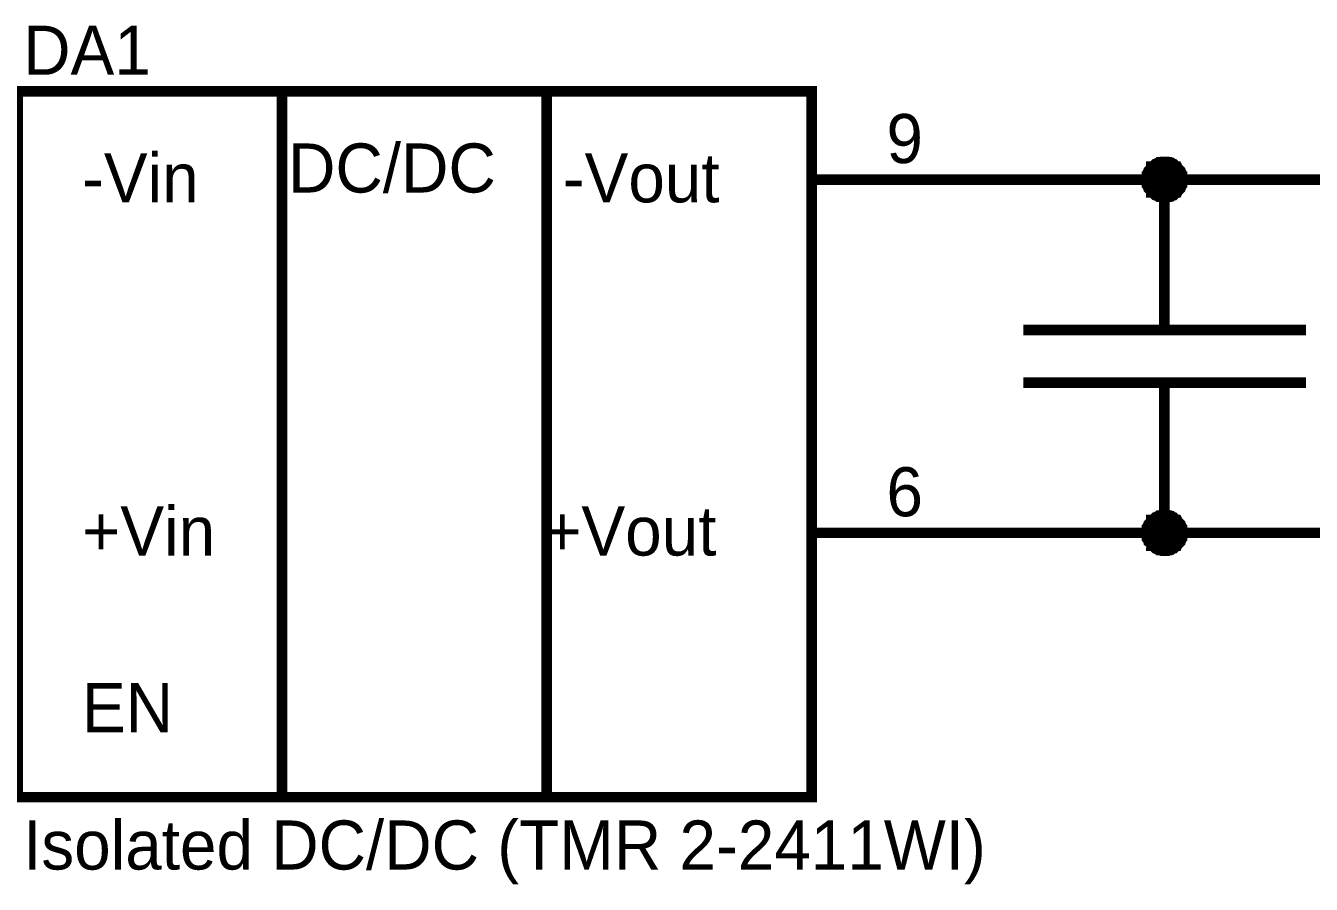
# Model space of a CAD drawing. Extents: x 0 to 594, y 0 to 420.
# Drawn here: x 50.36 to 86.77, y 260.03 to 284.35 of the extents above; entities that cross this region are included whole.
import ezdxf

# ---------------------------------------------------------------- set-up
doc = ezdxf.new("R2010")
doc.units = 0
doc.layers.add('SHEET', color=255, linetype='CONTINUOUS')

msp = doc.modelspace()

# ---------------------------------------------------------------- linework, layer by layer
at = {"layer": 'SHEET', "const_width": 0.3}
for points in [[(50.131, 282.496), (72.618, 282.496), (72.618, 262.5), (50.131, 262.5), (50.131, 282.496)], [(57.615, 282.496), (65.116, 282.496), (65.116, 262.5), (57.615, 262.5), (57.615, 282.496)]]:
    msp.add_lwpolyline(points, close=True, dxfattribs=at)
at = {"layer": 'SHEET'}
for points, const_width in [([(82.099, 279.994), (82.099, 280.012), (82.099, 280.046), (82.099, 280.064), (82.116, 280.098), (82.116, 280.116), (82.116, 280.151), (82.133, 280.168), (82.133, 280.185), (82.151, 280.22), (82.168, 280.237), (82.168, 280.255), (82.186, 280.272), (82.203, 280.29), (82.22, 280.307), (82.238, 280.324), (82.238, 280.359), (82.272, 280.359), (82.29, 280.376), (82.307, 280.394), (82.324, 280.411), (82.342, 280.429), (82.359, 280.429), (82.377, 280.446), (82.411, 280.463), (82.429, 280.463), (82.446, 280.481), (82.481, 280.481), (82.498, 280.481), (82.533, 280.498), (82.55, 280.498), (82.585, 280.498), (82.602, 280.498)], 0.3), ([(82.099, 279.994), (82.099, 280.012), (82.099, 280.046), (82.099, 280.064), (82.116, 280.098), (82.116, 280.116), (82.116, 280.151), (82.133, 280.168), (82.133, 280.185), (82.151, 280.22), (82.168, 280.237), (82.168, 280.255), (82.186, 280.272), (82.203, 280.29), (82.22, 280.307), (82.238, 280.324), (82.238, 280.359), (82.272, 280.359), (82.29, 280.376), (82.307, 280.394), (82.324, 280.411), (82.342, 280.429), (82.359, 280.429), (82.377, 280.446), (82.411, 280.463), (82.429, 280.463), (82.446, 280.481), (82.481, 280.481), (82.498, 280.481), (82.533, 280.498), (82.55, 280.498), (82.585, 280.498), (82.602, 280.498)], 0.3), ([(82.099, 279.994), (82.099, 280.012), (82.099, 280.046), (82.099, 280.064), (82.116, 280.098), (82.116, 280.116), (82.116, 280.151), (82.133, 280.168), (82.133, 280.185), (82.151, 280.22), (82.168, 280.237), (82.168, 280.255), (82.186, 280.272), (82.203, 280.29), (82.22, 280.307), (82.238, 280.324), (82.238, 280.359), (82.272, 280.359), (82.29, 280.376), (82.307, 280.394), (82.324, 280.411), (82.342, 280.429), (82.359, 280.429), (82.377, 280.446), (82.411, 280.463), (82.429, 280.463), (82.446, 280.481), (82.481, 280.481), (82.498, 280.481), (82.533, 280.498), (82.55, 280.498), (82.585, 280.498), (82.602, 280.498)], 0.3), ([(82.099, 279.994), (82.099, 280.012), (82.099, 280.046), (82.099, 280.064), (82.116, 280.098), (82.116, 280.116), (82.116, 280.151), (82.133, 280.168), (82.133, 280.185), (82.151, 280.22), (82.168, 280.237), (82.168, 280.255), (82.186, 280.272), (82.203, 280.29), (82.22, 280.307), (82.238, 280.324), (82.238, 280.359), (82.272, 280.359), (82.29, 280.376), (82.307, 280.394), (82.324, 280.411), (82.342, 280.429), (82.359, 280.429), (82.377, 280.446), (82.411, 280.463), (82.429, 280.463), (82.446, 280.481), (82.481, 280.481), (82.498, 280.481), (82.533, 280.498), (82.55, 280.498), (82.585, 280.498), (82.602, 280.498)], 0.3), ([(82.099, 279.994), (82.099, 280.012), (82.099, 280.046), (82.099, 280.064), (82.116, 280.098), (82.116, 280.116), (82.116, 280.151), (82.133, 280.168), (82.133, 280.185), (82.151, 280.22), (82.168, 280.237), (82.168, 280.255), (82.186, 280.272), (82.203, 280.29), (82.22, 280.307), (82.238, 280.324), (82.238, 280.359), (82.272, 280.359), (82.29, 280.376), (82.307, 280.394), (82.324, 280.411), (82.342, 280.429), (82.359, 280.429), (82.377, 280.446), (82.411, 280.463), (82.429, 280.463), (82.446, 280.481), (82.481, 280.481), (82.498, 280.481), (82.533, 280.498), (82.55, 280.498), (82.585, 280.498), (82.602, 280.498)], 0.3), ([(82.099, 279.994), (82.099, 280.012), (82.099, 280.046), (82.099, 280.064), (82.116, 280.098), (82.116, 280.116), (82.116, 280.151), (82.133, 280.168), (82.133, 280.185), (82.151, 280.22), (82.168, 280.237), (82.168, 280.255), (82.186, 280.272), (82.203, 280.29), (82.22, 280.307), (82.238, 280.324), (82.238, 280.359), (82.272, 280.359), (82.29, 280.376), (82.307, 280.394), (82.324, 280.411), (82.342, 280.429), (82.359, 280.429), (82.377, 280.446), (82.411, 280.463), (82.429, 280.463), (82.446, 280.481), (82.481, 280.481), (82.498, 280.481), (82.533, 280.498), (82.55, 280.498), (82.585, 280.498), (82.602, 280.498)], 0.0991), ([(82.099, 279.994), (82.099, 280.012), (82.099, 280.046), (82.099, 280.064), (82.116, 280.098), (82.116, 280.116), (82.116, 280.151), (82.133, 280.168), (82.133, 280.185), (82.151, 280.22), (82.168, 280.237), (82.168, 280.255), (82.186, 280.272), (82.203, 280.29), (82.22, 280.307), (82.238, 280.324), (82.238, 280.359), (82.272, 280.359), (82.29, 280.376), (82.307, 280.394), (82.324, 280.411), (82.342, 280.429), (82.359, 280.429), (82.377, 280.446), (82.411, 280.463), (82.429, 280.463), (82.446, 280.481), (82.481, 280.481), (82.498, 280.481), (82.533, 280.498), (82.55, 280.498), (82.585, 280.498), (82.602, 280.498)], 0.0991), ([(82.099, 279.994), (82.099, 280.012), (82.099, 280.046), (82.099, 280.064), (82.116, 280.098), (82.116, 280.116), (82.116, 280.151), (82.133, 280.168), (82.133, 280.185), (82.151, 280.22), (82.168, 280.237), (82.168, 280.255), (82.186, 280.272), (82.203, 280.29), (82.22, 280.307), (82.238, 280.324), (82.238, 280.359), (82.272, 280.359), (82.29, 280.376), (82.307, 280.394), (82.324, 280.411), (82.342, 280.429), (82.359, 280.429), (82.377, 280.446), (82.411, 280.463), (82.429, 280.463), (82.446, 280.481), (82.481, 280.481), (82.498, 280.481), (82.533, 280.498), (82.55, 280.498), (82.585, 280.498), (82.602, 280.498)], 0.0991), ([(82.099, 279.994), (82.099, 280.012), (82.099, 280.046), (82.099, 280.064), (82.116, 280.098), (82.116, 280.116), (82.116, 280.151), (82.133, 280.168), (82.133, 280.185), (82.151, 280.22), (82.168, 280.237), (82.168, 280.255), (82.186, 280.272), (82.203, 280.29), (82.22, 280.307), (82.238, 280.324), (82.238, 280.359), (82.272, 280.359), (82.29, 280.376), (82.307, 280.394), (82.324, 280.411), (82.342, 280.429), (82.359, 280.429), (82.377, 280.446), (82.411, 280.463), (82.429, 280.463), (82.446, 280.481), (82.481, 280.481), (82.498, 280.481), (82.533, 280.498), (82.55, 280.498), (82.585, 280.498), (82.602, 280.498)], 0.0991), ([(82.099, 279.994), (82.099, 280.012), (82.099, 280.046), (82.099, 280.064), (82.116, 280.098), (82.116, 280.116), (82.116, 280.151), (82.133, 280.168), (82.133, 280.185), (82.151, 280.22), (82.168, 280.237), (82.168, 280.255), (82.186, 280.272), (82.203, 280.29), (82.22, 280.307), (82.238, 280.324), (82.238, 280.359), (82.272, 280.359), (82.29, 280.376), (82.307, 280.394), (82.324, 280.411), (82.342, 280.429), (82.359, 280.429), (82.377, 280.446), (82.411, 280.463), (82.429, 280.463), (82.446, 280.481), (82.481, 280.481), (82.498, 280.481), (82.533, 280.498), (82.55, 280.498), (82.585, 280.498), (82.602, 280.498)], 0.0991), ([(82.602, 280.498), (82.602, 280.498)], 0.3), ([(82.602, 280.498), (82.637, 280.498), (82.654, 280.498), (82.689, 280.498), (82.706, 280.481), (82.741, 280.481), (82.759, 280.481), (82.776, 280.463), (82.811, 280.463), (82.828, 280.446), (82.845, 280.429), (82.88, 280.429), (82.897, 280.411), (82.915, 280.394), (82.932, 280.376), (82.95, 280.359), (82.967, 280.359), (82.984, 280.324), (83.002, 280.307), (83.019, 280.29), (83.036, 280.272), (83.054, 280.255), (83.054, 280.237), (83.071, 280.22), (83.088, 280.185), (83.088, 280.168), (83.106, 280.151), (83.106, 280.116), (83.106, 280.098), (83.123, 280.064), (83.123, 280.046), (83.123, 280.012), (83.123, 279.994)], 0.3), ([(82.602, 280.498), (82.602, 280.498)], 0.3), ([(82.602, 280.498), (82.637, 280.498), (82.654, 280.498), (82.689, 280.498), (82.706, 280.481), (82.741, 280.481), (82.759, 280.481), (82.776, 280.463), (82.811, 280.463), (82.828, 280.446), (82.845, 280.429), (82.88, 280.429), (82.897, 280.411), (82.915, 280.394), (82.932, 280.376), (82.95, 280.359), (82.967, 280.359), (82.984, 280.324), (83.002, 280.307), (83.019, 280.29), (83.036, 280.272), (83.054, 280.255), (83.054, 280.237), (83.071, 280.22), (83.088, 280.185), (83.088, 280.168), (83.106, 280.151), (83.106, 280.116), (83.106, 280.098), (83.123, 280.064), (83.123, 280.046), (83.123, 280.012), (83.123, 279.994)], 0.3), ([(82.602, 280.498), (82.602, 280.498)], 0.3), ([(82.602, 280.498), (82.637, 280.498), (82.654, 280.498), (82.689, 280.498), (82.706, 280.481), (82.741, 280.481), (82.759, 280.481), (82.776, 280.463), (82.811, 280.463), (82.828, 280.446), (82.845, 280.429), (82.88, 280.429), (82.897, 280.411), (82.915, 280.394), (82.932, 280.376), (82.95, 280.359), (82.967, 280.359), (82.984, 280.324), (83.002, 280.307), (83.019, 280.29), (83.036, 280.272), (83.054, 280.255), (83.054, 280.237), (83.071, 280.22), (83.088, 280.185), (83.088, 280.168), (83.106, 280.151), (83.106, 280.116), (83.106, 280.098), (83.123, 280.064), (83.123, 280.046), (83.123, 280.012), (83.123, 279.994)], 0.3), ([(82.602, 280.498), (82.602, 280.498)], 0.3), ([(82.602, 280.498), (82.637, 280.498), (82.654, 280.498), (82.689, 280.498), (82.706, 280.481), (82.741, 280.481), (82.759, 280.481), (82.776, 280.463), (82.811, 280.463), (82.828, 280.446), (82.845, 280.429), (82.88, 280.429), (82.897, 280.411), (82.915, 280.394), (82.932, 280.376), (82.95, 280.359), (82.967, 280.359), (82.984, 280.324), (83.002, 280.307), (83.019, 280.29), (83.036, 280.272), (83.054, 280.255), (83.054, 280.237), (83.071, 280.22), (83.088, 280.185), (83.088, 280.168), (83.106, 280.151), (83.106, 280.116), (83.106, 280.098), (83.123, 280.064), (83.123, 280.046), (83.123, 280.012), (83.123, 279.994)], 0.3), ([(82.602, 280.498), (82.602, 280.498)], 0.3), ([(82.602, 280.498), (82.637, 280.498), (82.654, 280.498), (82.689, 280.498), (82.706, 280.481), (82.741, 280.481), (82.759, 280.481), (82.776, 280.463), (82.811, 280.463), (82.828, 280.446), (82.845, 280.429), (82.88, 280.429), (82.897, 280.411), (82.915, 280.394), (82.932, 280.376), (82.95, 280.359), (82.967, 280.359), (82.984, 280.324), (83.002, 280.307), (83.019, 280.29), (83.036, 280.272), (83.054, 280.255), (83.054, 280.237), (83.071, 280.22), (83.088, 280.185), (83.088, 280.168), (83.106, 280.151), (83.106, 280.116), (83.106, 280.098), (83.123, 280.064), (83.123, 280.046), (83.123, 280.012), (83.123, 279.994)], 0.3), ([(82.602, 280.498), (82.602, 280.498)], 0.0991), ([(82.602, 280.498), (82.637, 280.498), (82.654, 280.498), (82.689, 280.498), (82.706, 280.481), (82.741, 280.481), (82.759, 280.481), (82.776, 280.463), (82.811, 280.463), (82.828, 280.446), (82.845, 280.429), (82.88, 280.429), (82.897, 280.411), (82.915, 280.394), (82.932, 280.376), (82.95, 280.359), (82.967, 280.359), (82.984, 280.324), (83.002, 280.307), (83.019, 280.29), (83.036, 280.272), (83.054, 280.255), (83.054, 280.237), (83.071, 280.22), (83.088, 280.185), (83.088, 280.168), (83.106, 280.151), (83.106, 280.116), (83.106, 280.098), (83.123, 280.064), (83.123, 280.046), (83.123, 280.012), (83.123, 279.994)], 0.0991), ([(82.602, 280.498), (82.602, 280.498)], 0.0991), ([(82.602, 280.498), (82.637, 280.498), (82.654, 280.498), (82.689, 280.498), (82.706, 280.481), (82.741, 280.481), (82.759, 280.481), (82.776, 280.463), (82.811, 280.463), (82.828, 280.446), (82.845, 280.429), (82.88, 280.429), (82.897, 280.411), (82.915, 280.394), (82.932, 280.376), (82.95, 280.359), (82.967, 280.359), (82.984, 280.324), (83.002, 280.307), (83.019, 280.29), (83.036, 280.272), (83.054, 280.255), (83.054, 280.237), (83.071, 280.22), (83.088, 280.185), (83.088, 280.168), (83.106, 280.151), (83.106, 280.116), (83.106, 280.098), (83.123, 280.064), (83.123, 280.046), (83.123, 280.012), (83.123, 279.994)], 0.0991), ([(82.602, 280.498), (82.602, 280.498)], 0.0991), ([(82.602, 280.498), (82.637, 280.498), (82.654, 280.498), (82.689, 280.498), (82.706, 280.481), (82.741, 280.481), (82.759, 280.481), (82.776, 280.463), (82.811, 280.463), (82.828, 280.446), (82.845, 280.429), (82.88, 280.429), (82.897, 280.411), (82.915, 280.394), (82.932, 280.376), (82.95, 280.359), (82.967, 280.359), (82.984, 280.324), (83.002, 280.307), (83.019, 280.29), (83.036, 280.272), (83.054, 280.255), (83.054, 280.237), (83.071, 280.22), (83.088, 280.185), (83.088, 280.168), (83.106, 280.151), (83.106, 280.116), (83.106, 280.098), (83.123, 280.064), (83.123, 280.046), (83.123, 280.012), (83.123, 279.994)], 0.0991), ([(82.602, 280.498), (82.602, 280.498)], 0.0991), ([(82.602, 280.498), (82.637, 280.498), (82.654, 280.498), (82.689, 280.498), (82.706, 280.481), (82.741, 280.481), (82.759, 280.481), (82.776, 280.463), (82.811, 280.463), (82.828, 280.446), (82.845, 280.429), (82.88, 280.429), (82.897, 280.411), (82.915, 280.394), (82.932, 280.376), (82.95, 280.359), (82.967, 280.359), (82.984, 280.324), (83.002, 280.307), (83.019, 280.29), (83.036, 280.272), (83.054, 280.255), (83.054, 280.237), (83.071, 280.22), (83.088, 280.185), (83.088, 280.168), (83.106, 280.151), (83.106, 280.116), (83.106, 280.098), (83.123, 280.064), (83.123, 280.046), (83.123, 280.012), (83.123, 279.994)], 0.0991), ([(82.602, 280.498), (82.602, 280.498)], 0.0991), ([(82.602, 280.498), (82.637, 280.498), (82.654, 280.498), (82.689, 280.498), (82.706, 280.481), (82.741, 280.481), (82.759, 280.481), (82.776, 280.463), (82.811, 280.463), (82.828, 280.446), (82.845, 280.429), (82.88, 280.429), (82.897, 280.411), (82.915, 280.394), (82.932, 280.376), (82.95, 280.359), (82.967, 280.359), (82.984, 280.324), (83.002, 280.307), (83.019, 280.29), (83.036, 280.272), (83.054, 280.255), (83.054, 280.237), (83.071, 280.22), (83.088, 280.185), (83.088, 280.168), (83.106, 280.151), (83.106, 280.116), (83.106, 280.098), (83.123, 280.064), (83.123, 280.046), (83.123, 280.012), (83.123, 279.994)], 0.0991), ([(72.618, 279.994), (77.619, 279.994)], 0.3), ([(77.619, 279.994), (82.602, 279.994), (100.106, 279.994), (107.59, 279.994)], 0.3), ([(82.602, 279.49), (82.585, 279.49), (82.55, 279.49), (82.533, 279.49), (82.498, 279.508), (82.481, 279.508), (82.446, 279.508), (82.429, 279.525), (82.411, 279.525), (82.377, 279.543), (82.359, 279.56), (82.342, 279.56), (82.324, 279.577), (82.307, 279.595), (82.29, 279.612), (82.272, 279.629), (82.238, 279.629), (82.238, 279.664), (82.22, 279.682), (82.203, 279.699), (82.186, 279.716), (82.168, 279.734), (82.168, 279.751), (82.151, 279.768), (82.133, 279.803), (82.133, 279.82), (82.116, 279.838), (82.116, 279.873), (82.116, 279.89), (82.099, 279.925), (82.099, 279.942), (82.099, 279.977), (82.099, 279.994)], 0.3), ([(82.099, 279.994), (82.099, 279.994)], 0.3), ([(82.602, 279.49), (82.585, 279.49), (82.55, 279.49), (82.533, 279.49), (82.498, 279.508), (82.481, 279.508), (82.446, 279.508), (82.429, 279.525), (82.411, 279.525), (82.377, 279.543), (82.359, 279.56), (82.342, 279.56), (82.324, 279.577), (82.307, 279.595), (82.29, 279.612), (82.272, 279.629), (82.238, 279.629), (82.238, 279.664), (82.22, 279.682), (82.203, 279.699), (82.186, 279.716), (82.168, 279.734), (82.168, 279.751), (82.151, 279.768), (82.133, 279.803), (82.133, 279.82), (82.116, 279.838), (82.116, 279.873), (82.116, 279.89), (82.099, 279.925), (82.099, 279.942), (82.099, 279.977), (82.099, 279.994)], 0.3), ([(82.099, 279.994), (82.099, 279.994)], 0.3), ([(82.602, 279.49), (82.585, 279.49), (82.55, 279.49), (82.533, 279.49), (82.498, 279.508), (82.481, 279.508), (82.446, 279.508), (82.429, 279.525), (82.411, 279.525), (82.377, 279.543), (82.359, 279.56), (82.342, 279.56), (82.324, 279.577), (82.307, 279.595), (82.29, 279.612), (82.272, 279.629), (82.238, 279.629), (82.238, 279.664), (82.22, 279.682), (82.203, 279.699), (82.186, 279.716), (82.168, 279.734), (82.168, 279.751), (82.151, 279.768), (82.133, 279.803), (82.133, 279.82), (82.116, 279.838), (82.116, 279.873), (82.116, 279.89), (82.099, 279.925), (82.099, 279.942), (82.099, 279.977), (82.099, 279.994)], 0.3), ([(82.099, 279.994), (82.099, 279.994)], 0.3), ([(82.602, 279.49), (82.585, 279.49), (82.55, 279.49), (82.533, 279.49), (82.498, 279.508), (82.481, 279.508), (82.446, 279.508), (82.429, 279.525), (82.411, 279.525), (82.377, 279.543), (82.359, 279.56), (82.342, 279.56), (82.324, 279.577), (82.307, 279.595), (82.29, 279.612), (82.272, 279.629), (82.238, 279.629), (82.238, 279.664), (82.22, 279.682), (82.203, 279.699), (82.186, 279.716), (82.168, 279.734), (82.168, 279.751), (82.151, 279.768), (82.133, 279.803), (82.133, 279.82), (82.116, 279.838), (82.116, 279.873), (82.116, 279.89), (82.099, 279.925), (82.099, 279.942), (82.099, 279.977), (82.099, 279.994)], 0.3), ([(82.099, 279.994), (82.099, 279.994)], 0.3), ([(82.602, 279.49), (82.585, 279.49), (82.55, 279.49), (82.533, 279.49), (82.498, 279.508), (82.481, 279.508), (82.446, 279.508), (82.429, 279.525), (82.411, 279.525), (82.377, 279.543), (82.359, 279.56), (82.342, 279.56), (82.324, 279.577), (82.307, 279.595), (82.29, 279.612), (82.272, 279.629), (82.238, 279.629), (82.238, 279.664), (82.22, 279.682), (82.203, 279.699), (82.186, 279.716), (82.168, 279.734), (82.168, 279.751), (82.151, 279.768), (82.133, 279.803), (82.133, 279.82), (82.116, 279.838), (82.116, 279.873), (82.116, 279.89), (82.099, 279.925), (82.099, 279.942), (82.099, 279.977), (82.099, 279.994)], 0.3), ([(82.099, 279.994), (82.099, 279.994)], 0.3), ([(82.602, 279.49), (82.585, 279.49), (82.55, 279.49), (82.533, 279.49), (82.498, 279.508), (82.481, 279.508), (82.446, 279.508), (82.429, 279.525), (82.411, 279.525), (82.377, 279.543), (82.359, 279.56), (82.342, 279.56), (82.324, 279.577), (82.307, 279.595), (82.29, 279.612), (82.272, 279.629), (82.238, 279.629), (82.238, 279.664), (82.22, 279.682), (82.203, 279.699), (82.186, 279.716), (82.168, 279.734), (82.168, 279.751), (82.151, 279.768), (82.133, 279.803), (82.133, 279.82), (82.116, 279.838), (82.116, 279.873), (82.116, 279.89), (82.099, 279.925), (82.099, 279.942), (82.099, 279.977), (82.099, 279.994)], 0.0991), ([(82.099, 279.994), (82.099, 279.994)], 0.0991), ([(82.602, 279.49), (82.585, 279.49), (82.55, 279.49), (82.533, 279.49), (82.498, 279.508), (82.481, 279.508), (82.446, 279.508), (82.429, 279.525), (82.411, 279.525), (82.377, 279.543), (82.359, 279.56), (82.342, 279.56), (82.324, 279.577), (82.307, 279.595), (82.29, 279.612), (82.272, 279.629), (82.238, 279.629), (82.238, 279.664), (82.22, 279.682), (82.203, 279.699), (82.186, 279.716), (82.168, 279.734), (82.168, 279.751), (82.151, 279.768), (82.133, 279.803), (82.133, 279.82), (82.116, 279.838), (82.116, 279.873), (82.116, 279.89), (82.099, 279.925), (82.099, 279.942), (82.099, 279.977), (82.099, 279.994)], 0.0991), ([(82.099, 279.994), (82.099, 279.994)], 0.0991), ([(82.602, 279.49), (82.585, 279.49), (82.55, 279.49), (82.533, 279.49), (82.498, 279.508), (82.481, 279.508), (82.446, 279.508), (82.429, 279.525), (82.411, 279.525), (82.377, 279.543), (82.359, 279.56), (82.342, 279.56), (82.324, 279.577), (82.307, 279.595), (82.29, 279.612), (82.272, 279.629), (82.238, 279.629), (82.238, 279.664), (82.22, 279.682), (82.203, 279.699), (82.186, 279.716), (82.168, 279.734), (82.168, 279.751), (82.151, 279.768), (82.133, 279.803), (82.133, 279.82), (82.116, 279.838), (82.116, 279.873), (82.116, 279.89), (82.099, 279.925), (82.099, 279.942), (82.099, 279.977), (82.099, 279.994)], 0.0991), ([(82.099, 279.994), (82.099, 279.994)], 0.0991), ([(82.602, 279.49), (82.585, 279.49), (82.55, 279.49), (82.533, 279.49), (82.498, 279.508), (82.481, 279.508), (82.446, 279.508), (82.429, 279.525), (82.411, 279.525), (82.377, 279.543), (82.359, 279.56), (82.342, 279.56), (82.324, 279.577), (82.307, 279.595), (82.29, 279.612), (82.272, 279.629), (82.238, 279.629), (82.238, 279.664), (82.22, 279.682), (82.203, 279.699), (82.186, 279.716), (82.168, 279.734), (82.168, 279.751), (82.151, 279.768), (82.133, 279.803), (82.133, 279.82), (82.116, 279.838), (82.116, 279.873), (82.116, 279.89), (82.099, 279.925), (82.099, 279.942), (82.099, 279.977), (82.099, 279.994)], 0.0991), ([(82.099, 279.994), (82.099, 279.994)], 0.0991), ([(82.602, 279.49), (82.585, 279.49), (82.55, 279.49), (82.533, 279.49), (82.498, 279.508), (82.481, 279.508), (82.446, 279.508), (82.429, 279.525), (82.411, 279.525), (82.377, 279.543), (82.359, 279.56), (82.342, 279.56), (82.324, 279.577), (82.307, 279.595), (82.29, 279.612), (82.272, 279.629), (82.238, 279.629), (82.238, 279.664), (82.22, 279.682), (82.203, 279.699), (82.186, 279.716), (82.168, 279.734), (82.168, 279.751), (82.151, 279.768), (82.133, 279.803), (82.133, 279.82), (82.116, 279.838), (82.116, 279.873), (82.116, 279.89), (82.099, 279.925), (82.099, 279.942), (82.099, 279.977), (82.099, 279.994)], 0.0991), ([(82.099, 279.994), (82.099, 279.994)], 0.0991), ([(83.123, 279.994), (83.123, 279.977), (83.123, 279.942), (83.123, 279.925), (83.106, 279.89), (83.106, 279.873), (83.106, 279.838), (83.088, 279.82), (83.088, 279.803), (83.071, 279.768), (83.054, 279.751), (83.054, 279.734), (83.036, 279.716), (83.019, 279.699), (83.002, 279.682), (82.984, 279.664), (82.967, 279.629), (82.95, 279.629), (82.932, 279.612), (82.915, 279.595), (82.897, 279.577), (82.88, 279.56), (82.845, 279.56), (82.828, 279.543), (82.811, 279.525), (82.776, 279.525), (82.759, 279.508), (82.741, 279.508), (82.706, 279.508), (82.689, 279.49), (82.654, 279.49), (82.637, 279.49), (82.602, 279.49)], 0.3), ([(82.602, 275.738), (82.602, 279.994)], 0.3), ([(83.123, 279.994), (83.123, 279.977), (83.123, 279.942), (83.123, 279.925), (83.106, 279.89), (83.106, 279.873), (83.106, 279.838), (83.088, 279.82), (83.088, 279.803), (83.071, 279.768), (83.054, 279.751), (83.054, 279.734), (83.036, 279.716), (83.019, 279.699), (83.002, 279.682), (82.984, 279.664), (82.967, 279.629), (82.95, 279.629), (82.932, 279.612), (82.915, 279.595), (82.897, 279.577), (82.88, 279.56), (82.845, 279.56), (82.828, 279.543), (82.811, 279.525), (82.776, 279.525), (82.759, 279.508), (82.741, 279.508), (82.706, 279.508), (82.689, 279.49), (82.654, 279.49), (82.637, 279.49), (82.602, 279.49)], 0.3), ([(83.123, 279.994), (83.123, 279.977), (83.123, 279.942), (83.123, 279.925), (83.106, 279.89), (83.106, 279.873), (83.106, 279.838), (83.088, 279.82), (83.088, 279.803), (83.071, 279.768), (83.054, 279.751), (83.054, 279.734), (83.036, 279.716), (83.019, 279.699), (83.002, 279.682), (82.984, 279.664), (82.967, 279.629), (82.95, 279.629), (82.932, 279.612), (82.915, 279.595), (82.897, 279.577), (82.88, 279.56), (82.845, 279.56), (82.828, 279.543), (82.811, 279.525), (82.776, 279.525), (82.759, 279.508), (82.741, 279.508), (82.706, 279.508), (82.689, 279.49), (82.654, 279.49), (82.637, 279.49), (82.602, 279.49)], 0.3), ([(83.123, 279.994), (83.123, 279.977), (83.123, 279.942), (83.123, 279.925), (83.106, 279.89), (83.106, 279.873), (83.106, 279.838), (83.088, 279.82), (83.088, 279.803), (83.071, 279.768), (83.054, 279.751), (83.054, 279.734), (83.036, 279.716), (83.019, 279.699), (83.002, 279.682), (82.984, 279.664), (82.967, 279.629), (82.95, 279.629), (82.932, 279.612), (82.915, 279.595), (82.897, 279.577), (82.88, 279.56), (82.845, 279.56), (82.828, 279.543), (82.811, 279.525), (82.776, 279.525), (82.759, 279.508), (82.741, 279.508), (82.706, 279.508), (82.689, 279.49), (82.654, 279.49), (82.637, 279.49), (82.602, 279.49)], 0.3), ([(83.123, 279.994), (83.123, 279.977), (83.123, 279.942), (83.123, 279.925), (83.106, 279.89), (83.106, 279.873), (83.106, 279.838), (83.088, 279.82), (83.088, 279.803), (83.071, 279.768), (83.054, 279.751), (83.054, 279.734), (83.036, 279.716), (83.019, 279.699), (83.002, 279.682), (82.984, 279.664), (82.967, 279.629), (82.95, 279.629), (82.932, 279.612), (82.915, 279.595), (82.897, 279.577), (82.88, 279.56), (82.845, 279.56), (82.828, 279.543), (82.811, 279.525), (82.776, 279.525), (82.759, 279.508), (82.741, 279.508), (82.706, 279.508), (82.689, 279.49), (82.654, 279.49), (82.637, 279.49), (82.602, 279.49)], 0.3), ([(83.123, 279.994), (83.123, 279.977), (83.123, 279.942), (83.123, 279.925), (83.106, 279.89), (83.106, 279.873), (83.106, 279.838), (83.088, 279.82), (83.088, 279.803), (83.071, 279.768), (83.054, 279.751), (83.054, 279.734), (83.036, 279.716), (83.019, 279.699), (83.002, 279.682), (82.984, 279.664), (82.967, 279.629), (82.95, 279.629), (82.932, 279.612), (82.915, 279.595), (82.897, 279.577), (82.88, 279.56), (82.845, 279.56), (82.828, 279.543), (82.811, 279.525), (82.776, 279.525), (82.759, 279.508), (82.741, 279.508), (82.706, 279.508), (82.689, 279.49), (82.654, 279.49), (82.637, 279.49), (82.602, 279.49)], 0.0991), ([(83.123, 279.994), (83.123, 279.977), (83.123, 279.942), (83.123, 279.925), (83.106, 279.89), (83.106, 279.873), (83.106, 279.838), (83.088, 279.82), (83.088, 279.803), (83.071, 279.768), (83.054, 279.751), (83.054, 279.734), (83.036, 279.716), (83.019, 279.699), (83.002, 279.682), (82.984, 279.664), (82.967, 279.629), (82.95, 279.629), (82.932, 279.612), (82.915, 279.595), (82.897, 279.577), (82.88, 279.56), (82.845, 279.56), (82.828, 279.543), (82.811, 279.525), (82.776, 279.525), (82.759, 279.508), (82.741, 279.508), (82.706, 279.508), (82.689, 279.49), (82.654, 279.49), (82.637, 279.49), (82.602, 279.49)], 0.0991), ([(83.123, 279.994), (83.123, 279.977), (83.123, 279.942), (83.123, 279.925), (83.106, 279.89), (83.106, 279.873), (83.106, 279.838), (83.088, 279.82), (83.088, 279.803), (83.071, 279.768), (83.054, 279.751), (83.054, 279.734), (83.036, 279.716), (83.019, 279.699), (83.002, 279.682), (82.984, 279.664), (82.967, 279.629), (82.95, 279.629), (82.932, 279.612), (82.915, 279.595), (82.897, 279.577), (82.88, 279.56), (82.845, 279.56), (82.828, 279.543), (82.811, 279.525), (82.776, 279.525), (82.759, 279.508), (82.741, 279.508), (82.706, 279.508), (82.689, 279.49), (82.654, 279.49), (82.637, 279.49), (82.602, 279.49)], 0.0991), ([(83.123, 279.994), (83.123, 279.977), (83.123, 279.942), (83.123, 279.925), (83.106, 279.89), (83.106, 279.873), (83.106, 279.838), (83.088, 279.82), (83.088, 279.803), (83.071, 279.768), (83.054, 279.751), (83.054, 279.734), (83.036, 279.716), (83.019, 279.699), (83.002, 279.682), (82.984, 279.664), (82.967, 279.629), (82.95, 279.629), (82.932, 279.612), (82.915, 279.595), (82.897, 279.577), (82.88, 279.56), (82.845, 279.56), (82.828, 279.543), (82.811, 279.525), (82.776, 279.525), (82.759, 279.508), (82.741, 279.508), (82.706, 279.508), (82.689, 279.49), (82.654, 279.49), (82.637, 279.49), (82.602, 279.49)], 0.0991), ([(83.123, 279.994), (83.123, 279.977), (83.123, 279.942), (83.123, 279.925), (83.106, 279.89), (83.106, 279.873), (83.106, 279.838), (83.088, 279.82), (83.088, 279.803), (83.071, 279.768), (83.054, 279.751), (83.054, 279.734), (83.036, 279.716), (83.019, 279.699), (83.002, 279.682), (82.984, 279.664), (82.967, 279.629), (82.95, 279.629), (82.932, 279.612), (82.915, 279.595), (82.897, 279.577), (82.88, 279.56), (82.845, 279.56), (82.828, 279.543), (82.811, 279.525), (82.776, 279.525), (82.759, 279.508), (82.741, 279.508), (82.706, 279.508), (82.689, 279.49), (82.654, 279.49), (82.637, 279.49), (82.602, 279.49)], 0.0991), ([(83.123, 279.994), (83.123, 279.994), (83.123, 279.994), (83.123, 279.994), (83.123, 279.994), (83.123, 279.994), (83.123, 279.994), (83.123, 279.994), (83.123, 279.994), (83.123, 279.994), (83.123, 279.994), (83.123, 279.994), (83.123, 279.994), (83.123, 279.994), (83.123, 279.994), (83.123, 279.994), (83.123, 279.994), (83.123, 279.994), (83.123, 279.994), (83.123, 279.994), (83.123, 279.994), (83.123, 279.994), (83.123, 279.994), (83.123, 279.994), (83.123, 279.994), (83.123, 279.994), (83.123, 279.994), (83.123, 279.994), (83.123, 279.994), (83.123, 279.994), (83.123, 279.994), (83.123, 279.994), (83.123, 279.994)], 0.3), ([(83.123, 279.994), (83.123, 279.994)], 0.3), ([(83.123, 279.994), (83.123, 279.994), (83.123, 279.994), (83.123, 279.994), (83.123, 279.994), (83.123, 279.994), (83.123, 279.994), (83.123, 279.994), (83.123, 279.994), (83.123, 279.994), (83.123, 279.994), (83.123, 279.994), (83.123, 279.994), (83.123, 279.994), (83.123, 279.994), (83.123, 279.994), (83.123, 279.994), (83.123, 279.994), (83.123, 279.994), (83.123, 279.994), (83.123, 279.994), (83.123, 279.994), (83.123, 279.994), (83.123, 279.994), (83.123, 279.994), (83.123, 279.994), (83.123, 279.994), (83.123, 279.994), (83.123, 279.994), (83.123, 279.994), (83.123, 279.994), (83.123, 279.994), (83.123, 279.994)], 0.3), ([(83.123, 279.994), (83.123, 279.994)], 0.3), ([(83.123, 279.994), (83.123, 279.994), (83.123, 279.994), (83.123, 279.994), (83.123, 279.994), (83.123, 279.994), (83.123, 279.994), (83.123, 279.994), (83.123, 279.994), (83.123, 279.994), (83.123, 279.994), (83.123, 279.994), (83.123, 279.994), (83.123, 279.994), (83.123, 279.994), (83.123, 279.994), (83.123, 279.994), (83.123, 279.994), (83.123, 279.994), (83.123, 279.994), (83.123, 279.994), (83.123, 279.994), (83.123, 279.994), (83.123, 279.994), (83.123, 279.994), (83.123, 279.994), (83.123, 279.994), (83.123, 279.994), (83.123, 279.994), (83.123, 279.994), (83.123, 279.994), (83.123, 279.994), (83.123, 279.994)], 0.3), ([(83.123, 279.994), (83.123, 279.994)], 0.3), ([(83.123, 279.994), (83.123, 279.994), (83.123, 279.994), (83.123, 279.994), (83.123, 279.994), (83.123, 279.994), (83.123, 279.994), (83.123, 279.994), (83.123, 279.994), (83.123, 279.994), (83.123, 279.994), (83.123, 279.994), (83.123, 279.994), (83.123, 279.994), (83.123, 279.994), (83.123, 279.994), (83.123, 279.994), (83.123, 279.994), (83.123, 279.994), (83.123, 279.994), (83.123, 279.994), (83.123, 279.994), (83.123, 279.994), (83.123, 279.994), (83.123, 279.994), (83.123, 279.994), (83.123, 279.994), (83.123, 279.994), (83.123, 279.994), (83.123, 279.994), (83.123, 279.994), (83.123, 279.994), (83.123, 279.994)], 0.3), ([(83.123, 279.994), (83.123, 279.994)], 0.3), ([(83.123, 279.994), (83.123, 279.994), (83.123, 279.994), (83.123, 279.994), (83.123, 279.994), (83.123, 279.994), (83.123, 279.994), (83.123, 279.994), (83.123, 279.994), (83.123, 279.994), (83.123, 279.994), (83.123, 279.994), (83.123, 279.994), (83.123, 279.994), (83.123, 279.994), (83.123, 279.994), (83.123, 279.994), (83.123, 279.994), (83.123, 279.994), (83.123, 279.994), (83.123, 279.994), (83.123, 279.994), (83.123, 279.994), (83.123, 279.994), (83.123, 279.994), (83.123, 279.994), (83.123, 279.994), (83.123, 279.994), (83.123, 279.994), (83.123, 279.994), (83.123, 279.994), (83.123, 279.994), (83.123, 279.994)], 0.3), ([(83.123, 279.994), (83.123, 279.994)], 0.3), ([(83.123, 279.994), (83.123, 279.994), (83.123, 279.994), (83.123, 279.994), (83.123, 279.994), (83.123, 279.994), (83.123, 279.994), (83.123, 279.994), (83.123, 279.994), (83.123, 279.994), (83.123, 279.994), (83.123, 279.994), (83.123, 279.994), (83.123, 279.994), (83.123, 279.994), (83.123, 279.994), (83.123, 279.994), (83.123, 279.994), (83.123, 279.994), (83.123, 279.994), (83.123, 279.994), (83.123, 279.994), (83.123, 279.994), (83.123, 279.994), (83.123, 279.994), (83.123, 279.994), (83.123, 279.994), (83.123, 279.994), (83.123, 279.994), (83.123, 279.994), (83.123, 279.994), (83.123, 279.994), (83.123, 279.994)], 0.0991), ([(83.123, 279.994), (83.123, 279.994)], 0.0991), ([(83.123, 279.994), (83.123, 279.994), (83.123, 279.994), (83.123, 279.994), (83.123, 279.994), (83.123, 279.994), (83.123, 279.994), (83.123, 279.994), (83.123, 279.994), (83.123, 279.994), (83.123, 279.994), (83.123, 279.994), (83.123, 279.994), (83.123, 279.994), (83.123, 279.994), (83.123, 279.994), (83.123, 279.994), (83.123, 279.994), (83.123, 279.994), (83.123, 279.994), (83.123, 279.994), (83.123, 279.994), (83.123, 279.994), (83.123, 279.994), (83.123, 279.994), (83.123, 279.994), (83.123, 279.994), (83.123, 279.994), (83.123, 279.994), (83.123, 279.994), (83.123, 279.994), (83.123, 279.994), (83.123, 279.994)], 0.0991), ([(83.123, 279.994), (83.123, 279.994)], 0.0991), ([(83.123, 279.994), (83.123, 279.994), (83.123, 279.994), (83.123, 279.994), (83.123, 279.994), (83.123, 279.994), (83.123, 279.994), (83.123, 279.994), (83.123, 279.994), (83.123, 279.994), (83.123, 279.994), (83.123, 279.994), (83.123, 279.994), (83.123, 279.994), (83.123, 279.994), (83.123, 279.994), (83.123, 279.994), (83.123, 279.994), (83.123, 279.994), (83.123, 279.994), (83.123, 279.994), (83.123, 279.994), (83.123, 279.994), (83.123, 279.994), (83.123, 279.994), (83.123, 279.994), (83.123, 279.994), (83.123, 279.994), (83.123, 279.994), (83.123, 279.994), (83.123, 279.994), (83.123, 279.994), (83.123, 279.994)], 0.0991), ([(83.123, 279.994), (83.123, 279.994)], 0.0991), ([(83.123, 279.994), (83.123, 279.994), (83.123, 279.994), (83.123, 279.994), (83.123, 279.994), (83.123, 279.994), (83.123, 279.994), (83.123, 279.994), (83.123, 279.994), (83.123, 279.994), (83.123, 279.994), (83.123, 279.994), (83.123, 279.994), (83.123, 279.994), (83.123, 279.994), (83.123, 279.994), (83.123, 279.994), (83.123, 279.994), (83.123, 279.994), (83.123, 279.994), (83.123, 279.994), (83.123, 279.994), (83.123, 279.994), (83.123, 279.994), (83.123, 279.994), (83.123, 279.994), (83.123, 279.994), (83.123, 279.994), (83.123, 279.994), (83.123, 279.994), (83.123, 279.994), (83.123, 279.994), (83.123, 279.994)], 0.0991), ([(83.123, 279.994), (83.123, 279.994)], 0.0991), ([(83.123, 279.994), (83.123, 279.994), (83.123, 279.994), (83.123, 279.994), (83.123, 279.994), (83.123, 279.994), (83.123, 279.994), (83.123, 279.994), (83.123, 279.994), (83.123, 279.994), (83.123, 279.994), (83.123, 279.994), (83.123, 279.994), (83.123, 279.994), (83.123, 279.994), (83.123, 279.994), (83.123, 279.994), (83.123, 279.994), (83.123, 279.994), (83.123, 279.994), (83.123, 279.994), (83.123, 279.994), (83.123, 279.994), (83.123, 279.994), (83.123, 279.994), (83.123, 279.994), (83.123, 279.994), (83.123, 279.994), (83.123, 279.994), (83.123, 279.994), (83.123, 279.994), (83.123, 279.994), (83.123, 279.994)], 0.0991), ([(83.123, 279.994), (83.123, 279.994)], 0.0991), ([(86.613, 275.738), (78.608, 275.738)], 0.3), ([(86.613, 274.244), (78.608, 274.244)], 0.3), ([(82.602, 274.244), (82.602, 269.988)], 0.3), ([(82.099, 269.988), (82.099, 270.005), (82.099, 270.04), (82.099, 270.057), (82.116, 270.092), (82.116, 270.109), (82.116, 270.144), (82.133, 270.161), (82.133, 270.179), (82.151, 270.213), (82.168, 270.231), (82.168, 270.248), (82.186, 270.266), (82.203, 270.283), (82.22, 270.3), (82.238, 270.318), (82.238, 270.352), (82.272, 270.352), (82.29, 270.37), (82.307, 270.387), (82.324, 270.405), (82.342, 270.422), (82.359, 270.422), (82.377, 270.439), (82.411, 270.457), (82.429, 270.457), (82.446, 270.474), (82.481, 270.474), (82.498, 270.474), (82.533, 270.491), (82.55, 270.491), (82.585, 270.491), (82.602, 270.491)], 0.3), ([(82.099, 269.988), (82.099, 270.005), (82.099, 270.04), (82.099, 270.057), (82.116, 270.092), (82.116, 270.109), (82.116, 270.144), (82.133, 270.161), (82.133, 270.179), (82.151, 270.213), (82.168, 270.231), (82.168, 270.248), (82.186, 270.266), (82.203, 270.283), (82.22, 270.3), (82.238, 270.318), (82.238, 270.352), (82.272, 270.352), (82.29, 270.37), (82.307, 270.387), (82.324, 270.405), (82.342, 270.422), (82.359, 270.422), (82.377, 270.439), (82.411, 270.457), (82.429, 270.457), (82.446, 270.474), (82.481, 270.474), (82.498, 270.474), (82.533, 270.491), (82.55, 270.491), (82.585, 270.491), (82.602, 270.491)], 0.3), ([(82.099, 269.988), (82.099, 270.005), (82.099, 270.04), (82.099, 270.057), (82.116, 270.092), (82.116, 270.109), (82.116, 270.144), (82.133, 270.161), (82.133, 270.179), (82.151, 270.213), (82.168, 270.231), (82.168, 270.248), (82.186, 270.266), (82.203, 270.283), (82.22, 270.3), (82.238, 270.318), (82.238, 270.352), (82.272, 270.352), (82.29, 270.37), (82.307, 270.387), (82.324, 270.405), (82.342, 270.422), (82.359, 270.422), (82.377, 270.439), (82.411, 270.457), (82.429, 270.457), (82.446, 270.474), (82.481, 270.474), (82.498, 270.474), (82.533, 270.491), (82.55, 270.491), (82.585, 270.491), (82.602, 270.491)], 0.3), ([(82.099, 269.988), (82.099, 270.005), (82.099, 270.04), (82.099, 270.057), (82.116, 270.092), (82.116, 270.109), (82.116, 270.144), (82.133, 270.161), (82.133, 270.179), (82.151, 270.213), (82.168, 270.231), (82.168, 270.248), (82.186, 270.266), (82.203, 270.283), (82.22, 270.3), (82.238, 270.318), (82.238, 270.352), (82.272, 270.352), (82.29, 270.37), (82.307, 270.387), (82.324, 270.405), (82.342, 270.422), (82.359, 270.422), (82.377, 270.439), (82.411, 270.457), (82.429, 270.457), (82.446, 270.474), (82.481, 270.474), (82.498, 270.474), (82.533, 270.491), (82.55, 270.491), (82.585, 270.491), (82.602, 270.491)], 0.0991), ([(82.099, 269.988), (82.099, 270.005), (82.099, 270.04), (82.099, 270.057), (82.116, 270.092), (82.116, 270.109), (82.116, 270.144), (82.133, 270.161), (82.133, 270.179), (82.151, 270.213), (82.168, 270.231), (82.168, 270.248), (82.186, 270.266), (82.203, 270.283), (82.22, 270.3), (82.238, 270.318), (82.238, 270.352), (82.272, 270.352), (82.29, 270.37), (82.307, 270.387), (82.324, 270.405), (82.342, 270.422), (82.359, 270.422), (82.377, 270.439), (82.411, 270.457), (82.429, 270.457), (82.446, 270.474), (82.481, 270.474), (82.498, 270.474), (82.533, 270.491), (82.55, 270.491), (82.585, 270.491), (82.602, 270.491)], 0.0991), ([(82.099, 269.988), (82.099, 270.005), (82.099, 270.04), (82.099, 270.057), (82.116, 270.092), (82.116, 270.109), (82.116, 270.144), (82.133, 270.161), (82.133, 270.179), (82.151, 270.213), (82.168, 270.231), (82.168, 270.248), (82.186, 270.266), (82.203, 270.283), (82.22, 270.3), (82.238, 270.318), (82.238, 270.352), (82.272, 270.352), (82.29, 270.37), (82.307, 270.387), (82.324, 270.405), (82.342, 270.422), (82.359, 270.422), (82.377, 270.439), (82.411, 270.457), (82.429, 270.457), (82.446, 270.474), (82.481, 270.474), (82.498, 270.474), (82.533, 270.491), (82.55, 270.491), (82.585, 270.491), (82.602, 270.491)], 0.0991), ([(82.602, 270.491), (82.602, 270.491)], 0.3), ([(82.602, 270.491), (82.637, 270.491), (82.654, 270.491), (82.689, 270.491), (82.706, 270.474), (82.741, 270.474), (82.759, 270.474), (82.776, 270.457), (82.811, 270.457), (82.828, 270.439), (82.845, 270.422), (82.88, 270.422), (82.897, 270.405), (82.915, 270.387), (82.932, 270.37), (82.95, 270.352), (82.967, 270.352), (82.984, 270.318), (83.002, 270.3), (83.019, 270.283), (83.036, 270.266), (83.054, 270.248), (83.054, 270.231), (83.071, 270.213), (83.088, 270.179), (83.088, 270.161), (83.106, 270.144), (83.106, 270.109), (83.106, 270.092), (83.123, 270.057), (83.123, 270.04), (83.123, 270.005), (83.123, 269.988)], 0.3), ([(82.602, 270.491), (82.602, 270.491)], 0.3), ([(82.602, 270.491), (82.637, 270.491), (82.654, 270.491), (82.689, 270.491), (82.706, 270.474), (82.741, 270.474), (82.759, 270.474), (82.776, 270.457), (82.811, 270.457), (82.828, 270.439), (82.845, 270.422), (82.88, 270.422), (82.897, 270.405), (82.915, 270.387), (82.932, 270.37), (82.95, 270.352), (82.967, 270.352), (82.984, 270.318), (83.002, 270.3), (83.019, 270.283), (83.036, 270.266), (83.054, 270.248), (83.054, 270.231), (83.071, 270.213), (83.088, 270.179), (83.088, 270.161), (83.106, 270.144), (83.106, 270.109), (83.106, 270.092), (83.123, 270.057), (83.123, 270.04), (83.123, 270.005), (83.123, 269.988)], 0.3), ([(82.602, 270.491), (82.602, 270.491)], 0.3), ([(82.602, 270.491), (82.637, 270.491), (82.654, 270.491), (82.689, 270.491), (82.706, 270.474), (82.741, 270.474), (82.759, 270.474), (82.776, 270.457), (82.811, 270.457), (82.828, 270.439), (82.845, 270.422), (82.88, 270.422), (82.897, 270.405), (82.915, 270.387), (82.932, 270.37), (82.95, 270.352), (82.967, 270.352), (82.984, 270.318), (83.002, 270.3), (83.019, 270.283), (83.036, 270.266), (83.054, 270.248), (83.054, 270.231), (83.071, 270.213), (83.088, 270.179), (83.088, 270.161), (83.106, 270.144), (83.106, 270.109), (83.106, 270.092), (83.123, 270.057), (83.123, 270.04), (83.123, 270.005), (83.123, 269.988)], 0.3), ([(82.602, 270.491), (82.602, 270.491)], 0.0991), ([(82.602, 270.491), (82.637, 270.491), (82.654, 270.491), (82.689, 270.491), (82.706, 270.474), (82.741, 270.474), (82.759, 270.474), (82.776, 270.457), (82.811, 270.457), (82.828, 270.439), (82.845, 270.422), (82.88, 270.422), (82.897, 270.405), (82.915, 270.387), (82.932, 270.37), (82.95, 270.352), (82.967, 270.352), (82.984, 270.318), (83.002, 270.3), (83.019, 270.283), (83.036, 270.266), (83.054, 270.248), (83.054, 270.231), (83.071, 270.213), (83.088, 270.179), (83.088, 270.161), (83.106, 270.144), (83.106, 270.109), (83.106, 270.092), (83.123, 270.057), (83.123, 270.04), (83.123, 270.005), (83.123, 269.988)], 0.0991), ([(82.602, 270.491), (82.602, 270.491)], 0.0991), ([(82.602, 270.491), (82.637, 270.491), (82.654, 270.491), (82.689, 270.491), (82.706, 270.474), (82.741, 270.474), (82.759, 270.474), (82.776, 270.457), (82.811, 270.457), (82.828, 270.439), (82.845, 270.422), (82.88, 270.422), (82.897, 270.405), (82.915, 270.387), (82.932, 270.37), (82.95, 270.352), (82.967, 270.352), (82.984, 270.318), (83.002, 270.3), (83.019, 270.283), (83.036, 270.266), (83.054, 270.248), (83.054, 270.231), (83.071, 270.213), (83.088, 270.179), (83.088, 270.161), (83.106, 270.144), (83.106, 270.109), (83.106, 270.092), (83.123, 270.057), (83.123, 270.04), (83.123, 270.005), (83.123, 269.988)], 0.0991), ([(82.602, 270.491), (82.602, 270.491)], 0.0991), ([(82.602, 270.491), (82.637, 270.491), (82.654, 270.491), (82.689, 270.491), (82.706, 270.474), (82.741, 270.474), (82.759, 270.474), (82.776, 270.457), (82.811, 270.457), (82.828, 270.439), (82.845, 270.422), (82.88, 270.422), (82.897, 270.405), (82.915, 270.387), (82.932, 270.37), (82.95, 270.352), (82.967, 270.352), (82.984, 270.318), (83.002, 270.3), (83.019, 270.283), (83.036, 270.266), (83.054, 270.248), (83.054, 270.231), (83.071, 270.213), (83.088, 270.179), (83.088, 270.161), (83.106, 270.144), (83.106, 270.109), (83.106, 270.092), (83.123, 270.057), (83.123, 270.04), (83.123, 270.005), (83.123, 269.988)], 0.0991), ([(72.618, 269.988), (77.619, 269.988)], 0.3), ([(77.619, 269.988), (92.604, 269.988), (100.106, 269.988), (100.106, 269.988)], 0.3), ([(82.602, 269.484), (82.585, 269.484), (82.55, 269.484), (82.533, 269.484), (82.498, 269.501), (82.481, 269.501), (82.446, 269.501), (82.429, 269.519), (82.411, 269.519), (82.377, 269.536), (82.359, 269.553), (82.342, 269.553), (82.324, 269.571), (82.307, 269.588), (82.29, 269.605), (82.272, 269.623), (82.238, 269.623), (82.238, 269.658), (82.22, 269.675), (82.203, 269.692), (82.186, 269.71), (82.168, 269.727), (82.168, 269.744), (82.151, 269.762), (82.133, 269.796), (82.133, 269.814), (82.116, 269.831), (82.116, 269.866), (82.116, 269.883), (82.099, 269.918), (82.099, 269.935), (82.099, 269.97), (82.099, 269.988)], 0.3), ([(82.099, 269.988), (82.099, 269.988)], 0.3), ([(82.602, 269.484), (82.585, 269.484), (82.55, 269.484), (82.533, 269.484), (82.498, 269.501), (82.481, 269.501), (82.446, 269.501), (82.429, 269.519), (82.411, 269.519), (82.377, 269.536), (82.359, 269.553), (82.342, 269.553), (82.324, 269.571), (82.307, 269.588), (82.29, 269.605), (82.272, 269.623), (82.238, 269.623), (82.238, 269.658), (82.22, 269.675), (82.203, 269.692), (82.186, 269.71), (82.168, 269.727), (82.168, 269.744), (82.151, 269.762), (82.133, 269.796), (82.133, 269.814), (82.116, 269.831), (82.116, 269.866), (82.116, 269.883), (82.099, 269.918), (82.099, 269.935), (82.099, 269.97), (82.099, 269.988)], 0.3), ([(82.099, 269.988), (82.099, 269.988)], 0.3), ([(82.602, 269.484), (82.585, 269.484), (82.55, 269.484), (82.533, 269.484), (82.498, 269.501), (82.481, 269.501), (82.446, 269.501), (82.429, 269.519), (82.411, 269.519), (82.377, 269.536), (82.359, 269.553), (82.342, 269.553), (82.324, 269.571), (82.307, 269.588), (82.29, 269.605), (82.272, 269.623), (82.238, 269.623), (82.238, 269.658), (82.22, 269.675), (82.203, 269.692), (82.186, 269.71), (82.168, 269.727), (82.168, 269.744), (82.151, 269.762), (82.133, 269.796), (82.133, 269.814), (82.116, 269.831), (82.116, 269.866), (82.116, 269.883), (82.099, 269.918), (82.099, 269.935), (82.099, 269.97), (82.099, 269.988)], 0.3), ([(82.099, 269.988), (82.099, 269.988)], 0.3), ([(82.602, 269.484), (82.585, 269.484), (82.55, 269.484), (82.533, 269.484), (82.498, 269.501), (82.481, 269.501), (82.446, 269.501), (82.429, 269.519), (82.411, 269.519), (82.377, 269.536), (82.359, 269.553), (82.342, 269.553), (82.324, 269.571), (82.307, 269.588), (82.29, 269.605), (82.272, 269.623), (82.238, 269.623), (82.238, 269.658), (82.22, 269.675), (82.203, 269.692), (82.186, 269.71), (82.168, 269.727), (82.168, 269.744), (82.151, 269.762), (82.133, 269.796), (82.133, 269.814), (82.116, 269.831), (82.116, 269.866), (82.116, 269.883), (82.099, 269.918), (82.099, 269.935), (82.099, 269.97), (82.099, 269.988)], 0.0991), ([(82.099, 269.988), (82.099, 269.988)], 0.0991), ([(82.602, 269.484), (82.585, 269.484), (82.55, 269.484), (82.533, 269.484), (82.498, 269.501), (82.481, 269.501), (82.446, 269.501), (82.429, 269.519), (82.411, 269.519), (82.377, 269.536), (82.359, 269.553), (82.342, 269.553), (82.324, 269.571), (82.307, 269.588), (82.29, 269.605), (82.272, 269.623), (82.238, 269.623), (82.238, 269.658), (82.22, 269.675), (82.203, 269.692), (82.186, 269.71), (82.168, 269.727), (82.168, 269.744), (82.151, 269.762), (82.133, 269.796), (82.133, 269.814), (82.116, 269.831), (82.116, 269.866), (82.116, 269.883), (82.099, 269.918), (82.099, 269.935), (82.099, 269.97), (82.099, 269.988)], 0.0991), ([(82.099, 269.988), (82.099, 269.988)], 0.0991), ([(82.602, 269.484), (82.585, 269.484), (82.55, 269.484), (82.533, 269.484), (82.498, 269.501), (82.481, 269.501), (82.446, 269.501), (82.429, 269.519), (82.411, 269.519), (82.377, 269.536), (82.359, 269.553), (82.342, 269.553), (82.324, 269.571), (82.307, 269.588), (82.29, 269.605), (82.272, 269.623), (82.238, 269.623), (82.238, 269.658), (82.22, 269.675), (82.203, 269.692), (82.186, 269.71), (82.168, 269.727), (82.168, 269.744), (82.151, 269.762), (82.133, 269.796), (82.133, 269.814), (82.116, 269.831), (82.116, 269.866), (82.116, 269.883), (82.099, 269.918), (82.099, 269.935), (82.099, 269.97), (82.099, 269.988)], 0.0991), ([(82.099, 269.988), (82.099, 269.988)], 0.0991), ([(83.123, 269.988), (83.123, 269.97), (83.123, 269.935), (83.123, 269.918), (83.106, 269.883), (83.106, 269.866), (83.106, 269.831), (83.088, 269.814), (83.088, 269.796), (83.071, 269.762), (83.054, 269.744), (83.054, 269.727), (83.036, 269.71), (83.019, 269.692), (83.002, 269.675), (82.984, 269.658), (82.967, 269.623), (82.95, 269.623), (82.932, 269.605), (82.915, 269.588), (82.897, 269.571), (82.88, 269.553), (82.845, 269.553), (82.828, 269.536), (82.811, 269.519), (82.776, 269.519), (82.759, 269.501), (82.741, 269.501), (82.706, 269.501), (82.689, 269.484), (82.654, 269.484), (82.637, 269.484), (82.602, 269.484)], 0.3), ([(83.123, 269.988), (83.123, 269.97), (83.123, 269.935), (83.123, 269.918), (83.106, 269.883), (83.106, 269.866), (83.106, 269.831), (83.088, 269.814), (83.088, 269.796), (83.071, 269.762), (83.054, 269.744), (83.054, 269.727), (83.036, 269.71), (83.019, 269.692), (83.002, 269.675), (82.984, 269.658), (82.967, 269.623), (82.95, 269.623), (82.932, 269.605), (82.915, 269.588), (82.897, 269.571), (82.88, 269.553), (82.845, 269.553), (82.828, 269.536), (82.811, 269.519), (82.776, 269.519), (82.759, 269.501), (82.741, 269.501), (82.706, 269.501), (82.689, 269.484), (82.654, 269.484), (82.637, 269.484), (82.602, 269.484)], 0.3), ([(83.123, 269.988), (83.123, 269.97), (83.123, 269.935), (83.123, 269.918), (83.106, 269.883), (83.106, 269.866), (83.106, 269.831), (83.088, 269.814), (83.088, 269.796), (83.071, 269.762), (83.054, 269.744), (83.054, 269.727), (83.036, 269.71), (83.019, 269.692), (83.002, 269.675), (82.984, 269.658), (82.967, 269.623), (82.95, 269.623), (82.932, 269.605), (82.915, 269.588), (82.897, 269.571), (82.88, 269.553), (82.845, 269.553), (82.828, 269.536), (82.811, 269.519), (82.776, 269.519), (82.759, 269.501), (82.741, 269.501), (82.706, 269.501), (82.689, 269.484), (82.654, 269.484), (82.637, 269.484), (82.602, 269.484)], 0.3), ([(83.123, 269.988), (83.123, 269.97), (83.123, 269.935), (83.123, 269.918), (83.106, 269.883), (83.106, 269.866), (83.106, 269.831), (83.088, 269.814), (83.088, 269.796), (83.071, 269.762), (83.054, 269.744), (83.054, 269.727), (83.036, 269.71), (83.019, 269.692), (83.002, 269.675), (82.984, 269.658), (82.967, 269.623), (82.95, 269.623), (82.932, 269.605), (82.915, 269.588), (82.897, 269.571), (82.88, 269.553), (82.845, 269.553), (82.828, 269.536), (82.811, 269.519), (82.776, 269.519), (82.759, 269.501), (82.741, 269.501), (82.706, 269.501), (82.689, 269.484), (82.654, 269.484), (82.637, 269.484), (82.602, 269.484)], 0.0991), ([(83.123, 269.988), (83.123, 269.97), (83.123, 269.935), (83.123, 269.918), (83.106, 269.883), (83.106, 269.866), (83.106, 269.831), (83.088, 269.814), (83.088, 269.796), (83.071, 269.762), (83.054, 269.744), (83.054, 269.727), (83.036, 269.71), (83.019, 269.692), (83.002, 269.675), (82.984, 269.658), (82.967, 269.623), (82.95, 269.623), (82.932, 269.605), (82.915, 269.588), (82.897, 269.571), (82.88, 269.553), (82.845, 269.553), (82.828, 269.536), (82.811, 269.519), (82.776, 269.519), (82.759, 269.501), (82.741, 269.501), (82.706, 269.501), (82.689, 269.484), (82.654, 269.484), (82.637, 269.484), (82.602, 269.484)], 0.0991), ([(83.123, 269.988), (83.123, 269.97), (83.123, 269.935), (83.123, 269.918), (83.106, 269.883), (83.106, 269.866), (83.106, 269.831), (83.088, 269.814), (83.088, 269.796), (83.071, 269.762), (83.054, 269.744), (83.054, 269.727), (83.036, 269.71), (83.019, 269.692), (83.002, 269.675), (82.984, 269.658), (82.967, 269.623), (82.95, 269.623), (82.932, 269.605), (82.915, 269.588), (82.897, 269.571), (82.88, 269.553), (82.845, 269.553), (82.828, 269.536), (82.811, 269.519), (82.776, 269.519), (82.759, 269.501), (82.741, 269.501), (82.706, 269.501), (82.689, 269.484), (82.654, 269.484), (82.637, 269.484), (82.602, 269.484)], 0.0991), ([(83.123, 269.988), (83.123, 269.988), (83.123, 269.988), (83.123, 269.988), (83.123, 269.988), (83.123, 269.988), (83.123, 269.988), (83.123, 269.988), (83.123, 269.988), (83.123, 269.988), (83.123, 269.988), (83.123, 269.988), (83.123, 269.988), (83.123, 269.988), (83.123, 269.988), (83.123, 269.988), (83.123, 269.988), (83.123, 269.988), (83.123, 269.988), (83.123, 269.988), (83.123, 269.988), (83.123, 269.988), (83.123, 269.988), (83.123, 269.988), (83.123, 269.988), (83.123, 269.988), (83.123, 269.988), (83.123, 269.988), (83.123, 269.988), (83.123, 269.988), (83.123, 269.988), (83.123, 269.988), (83.123, 269.988)], 0.3), ([(83.123, 269.988), (83.123, 269.988)], 0.3), ([(83.123, 269.988), (83.123, 269.988), (83.123, 269.988), (83.123, 269.988), (83.123, 269.988), (83.123, 269.988), (83.123, 269.988), (83.123, 269.988), (83.123, 269.988), (83.123, 269.988), (83.123, 269.988), (83.123, 269.988), (83.123, 269.988), (83.123, 269.988), (83.123, 269.988), (83.123, 269.988), (83.123, 269.988), (83.123, 269.988), (83.123, 269.988), (83.123, 269.988), (83.123, 269.988), (83.123, 269.988), (83.123, 269.988), (83.123, 269.988), (83.123, 269.988), (83.123, 269.988), (83.123, 269.988), (83.123, 269.988), (83.123, 269.988), (83.123, 269.988), (83.123, 269.988), (83.123, 269.988), (83.123, 269.988)], 0.3), ([(83.123, 269.988), (83.123, 269.988)], 0.3), ([(83.123, 269.988), (83.123, 269.988), (83.123, 269.988), (83.123, 269.988), (83.123, 269.988), (83.123, 269.988), (83.123, 269.988), (83.123, 269.988), (83.123, 269.988), (83.123, 269.988), (83.123, 269.988), (83.123, 269.988), (83.123, 269.988), (83.123, 269.988), (83.123, 269.988), (83.123, 269.988), (83.123, 269.988), (83.123, 269.988), (83.123, 269.988), (83.123, 269.988), (83.123, 269.988), (83.123, 269.988), (83.123, 269.988), (83.123, 269.988), (83.123, 269.988), (83.123, 269.988), (83.123, 269.988), (83.123, 269.988), (83.123, 269.988), (83.123, 269.988), (83.123, 269.988), (83.123, 269.988), (83.123, 269.988)], 0.3), ([(83.123, 269.988), (83.123, 269.988)], 0.3), ([(83.123, 269.988), (83.123, 269.988), (83.123, 269.988), (83.123, 269.988), (83.123, 269.988), (83.123, 269.988), (83.123, 269.988), (83.123, 269.988), (83.123, 269.988), (83.123, 269.988), (83.123, 269.988), (83.123, 269.988), (83.123, 269.988), (83.123, 269.988), (83.123, 269.988), (83.123, 269.988), (83.123, 269.988), (83.123, 269.988), (83.123, 269.988), (83.123, 269.988), (83.123, 269.988), (83.123, 269.988), (83.123, 269.988), (83.123, 269.988), (83.123, 269.988), (83.123, 269.988), (83.123, 269.988), (83.123, 269.988), (83.123, 269.988), (83.123, 269.988), (83.123, 269.988), (83.123, 269.988), (83.123, 269.988)], 0.0991), ([(83.123, 269.988), (83.123, 269.988)], 0.0991), ([(83.123, 269.988), (83.123, 269.988), (83.123, 269.988), (83.123, 269.988), (83.123, 269.988), (83.123, 269.988), (83.123, 269.988), (83.123, 269.988), (83.123, 269.988), (83.123, 269.988), (83.123, 269.988), (83.123, 269.988), (83.123, 269.988), (83.123, 269.988), (83.123, 269.988), (83.123, 269.988), (83.123, 269.988), (83.123, 269.988), (83.123, 269.988), (83.123, 269.988), (83.123, 269.988), (83.123, 269.988), (83.123, 269.988), (83.123, 269.988), (83.123, 269.988), (83.123, 269.988), (83.123, 269.988), (83.123, 269.988), (83.123, 269.988), (83.123, 269.988), (83.123, 269.988), (83.123, 269.988), (83.123, 269.988)], 0.0991), ([(83.123, 269.988), (83.123, 269.988)], 0.0991), ([(83.123, 269.988), (83.123, 269.988), (83.123, 269.988), (83.123, 269.988), (83.123, 269.988), (83.123, 269.988), (83.123, 269.988), (83.123, 269.988), (83.123, 269.988), (83.123, 269.988), (83.123, 269.988), (83.123, 269.988), (83.123, 269.988), (83.123, 269.988), (83.123, 269.988), (83.123, 269.988), (83.123, 269.988), (83.123, 269.988), (83.123, 269.988), (83.123, 269.988), (83.123, 269.988), (83.123, 269.988), (83.123, 269.988), (83.123, 269.988), (83.123, 269.988), (83.123, 269.988), (83.123, 269.988), (83.123, 269.988), (83.123, 269.988), (83.123, 269.988), (83.123, 269.988), (83.123, 269.988), (83.123, 269.988)], 0.0991), ([(83.123, 269.988), (83.123, 269.988)], 0.0991)]:
    msp.add_lwpolyline(points, dxfattribs=dict(at, const_width=const_width))
at = {"layer": 'SHEET', "const_width": 0.508}
for points in [[(82.246, 280, 1), (82.754, 280, 1)], [(82.246, 270, 1), (82.754, 270, 1)]]:
    msp.add_lwpolyline(points, format="xyb", close=True, dxfattribs=at)

# ---------------------------------------------------------------- texts
at = {"layer": 'SHEET'}
for s, height, p in [('DA1', 1.3898, (50.287, 282.965)), ('9', 1.39, (74.736, 280.463)), ('DC/DC', 1.3898, (57.789, 279.629)), ('-Vin', 1.3898, (51.954, 279.351)), ('-Vout', 1.3898, (65.568, 279.351)), ('6', 1.39, (74.736, 270.457)), ('+Vin', 1.3898, (51.954, 269.345)), ('+Vout', 1.3898, (65.012, 269.345)), ('EN', 1.3898, (51.954, 264.341)), ('Isolated DC/DC (TMR 2-2411WI)', 1.38981, (50.287, 260.45))]:
    msp.add_text(s, height=height, dxfattribs=at).set_placement(p)

doc.saveas('drawing.dxf')
